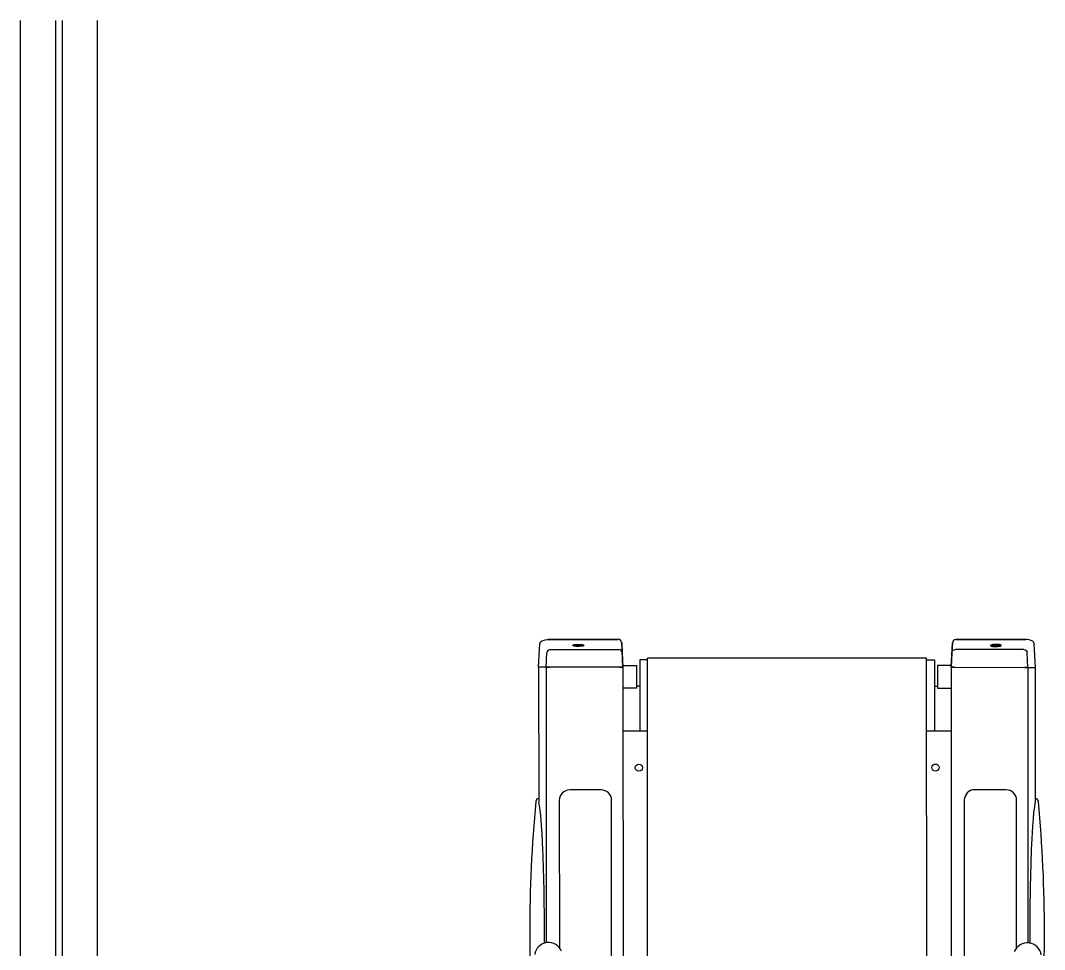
# Model space of a CAD drawing. Header units: millimetres. Extents: x 526420 to 928802, y 401925 to 509768.
# Drawn here: x 892862 to 894725, y 418498 to 420189 of the extents above; entities that cross this region are included whole.
import ezdxf

# ---------------------------------------------------------------- set-up
doc = ezdxf.new("R2010")
doc.units = ezdxf.units.MM
doc.header["$LTSCALE"] = 3000
doc.header["$MEASUREMENT"] = 0
doc.layers.get('0').update_dxf_attribs({"linetype": 'CONTINUOUS'})
doc.layers.add('D-GJG', color=7, linetype='CONTINUOUS')

msp = doc.modelspace()

# ---------------------------------------------------------------- linework, layer by layer
at = {"color": 0}
for p, q in [((893811.1, 419060.5), (893814.6, 419061.7)), ((893814.6, 419061.7), (893816.8, 419062.3)), ((893816.8, 419062.3), (893820, 419062.8)), ((893820, 419062.8), (893822.2, 419062.9)), ((893826.7, 419062.9), (893822.2, 419062.9)), ((893822.2, 419062.9), (893949.4, 419062.9)), ((893949.4, 419062.9), (893826.7, 419062.9)), ((894563.7, 419062.8), (894686.5, 419062.7)), ((894691, 419062.7), (894563.7, 419062.8)), ((894686.5, 419062.7), (894691, 419062.7)), ((894693.2, 419062.6), (894691, 419062.7)), ((894696.4, 419062.1), (894693.2, 419062.6)), ((894698.6, 419061.5), (894696.4, 419062.1)), ((894702.1, 419060.4), (894698.6, 419061.5)), ((893804.7, 419012.1), (893806.9, 419054.8)), ((893806.9, 419054.8), (893807.4, 419056.8)), ((893807.4, 419056.8), (893808.3, 419058.4)), ((893808.3, 419058.4), (893809.7, 419059.7)), ((893809.7, 419059.7), (893811.1, 419060.5)), ((893825.9, 419044.4), (893950.4, 419044.4)), ((893866.8, 419052.2), (893867.8, 419052.9)), ((893866.9, 419051.5), (893866.8, 419052.2)), ((893868.1, 419050.9), (893866.9, 419051.5)), ((893867.8, 419052.9), (893870, 419053.4)), ((893870.2, 419050.3), (893868.1, 419050.9)), ((893868.8, 419051.2), (893868.4, 419050.8)), ((893870.3, 419051.8), (893868.8, 419051.2)), ((893870, 419053.4), (893872.8, 419053.8)), ((893873, 419049.9), (893870.2, 419050.3)), ((893872.4, 419052.2), (893870.3, 419051.8)), ((893875, 419052.4), (893872.4, 419052.2)), ((893872.8, 419053.8), (893876.1, 419053.9)), ((893876.2, 419049.8), (893873, 419049.9)), ((893877.8, 419052.4), (893875, 419052.4)), ((893876.1, 419053.9), (893879.4, 419053.8)), ((893879.5, 419049.9), (893876.2, 419049.8)), ((893880.5, 419052.3), (893877.8, 419052.4)), ((893879.4, 419053.8), (893882.4, 419053.6)), ((893882.6, 419050.2), (893879.5, 419049.9)), ((893882.8, 419051.9), (893880.5, 419052.3)), ((893882.4, 419053.6), (893883.9, 419053.3)), ((893885, 419050.8), (893882.6, 419050.2)), ((893884, 419051.5), (893882.8, 419051.9)), ((893883.9, 419053.3), (893885.8, 419052.8)), ((893885, 419050.9), (893884, 419051.5)), ((893885.2, 419050.8), (893885, 419050.8)), ((893886.4, 419051.4), (893885.2, 419050.8)), ((893885.8, 419052.8), (893886.7, 419052.1)), ((893886.7, 419052.1), (893886.4, 419051.4)), ((893955.8, 419056.9), (893956.7, 419038.7)), ((893958.1, 419012.1), (893955.8, 419056.9)), ((894555, 419012), (894557.4, 419056.8)), ((894557.4, 419056.8), (894556.4, 419038.5)), ((894687.3, 419044.3), (894562.8, 419044.3)), ((894627.4, 419052.6), (894626.5, 419052)), ((894626.5, 419052), (894626.8, 419051.3)), ((894626.8, 419051.3), (894628, 419050.7)), ((894629.3, 419053.2), (894627.4, 419052.6)), ((894628, 419050.7), (894628.2, 419050.6)), ((894628.2, 419050.8), (894629.2, 419051.4)), ((894628.2, 419050.6), (894630.6, 419050.1)), ((894629.2, 419051.4), (894630.4, 419051.7)), ((894630.8, 419053.4), (894629.3, 419053.2)), ((894630.4, 419051.7), (894632.7, 419052.1)), ((894630.6, 419050.1), (894633.6, 419049.7)), ((894633.8, 419053.7), (894630.8, 419053.4)), ((894632.7, 419052.1), (894635.4, 419052.3)), ((894633.6, 419049.7), (894636.9, 419049.6)), ((894637.1, 419053.7), (894633.8, 419053.7)), ((894635.4, 419052.3), (894638.2, 419052.3)), ((894636.9, 419049.6), (894640.1, 419049.8)), ((894640.3, 419053.6), (894637.1, 419053.7)), ((894638.2, 419052.3), (894640.8, 419052)), ((894640.1, 419049.8), (894642.9, 419050.2)), ((894643.2, 419053.3), (894640.3, 419053.6)), ((894640.8, 419052), (894642.9, 419051.6)), ((894642.9, 419051.6), (894644.4, 419051.1)), ((894642.9, 419050.2), (894645.1, 419050.7)), ((894645.3, 419052.7), (894643.2, 419053.3)), ((894644.4, 419051.1), (894644.8, 419050.6)), ((894645.1, 419050.7), (894646.3, 419051.4)), ((894646.4, 419052.1), (894645.3, 419052.7)), ((894646.3, 419051.4), (894646.4, 419052.1)), ((894703.5, 419059.5), (894702.1, 419060.4)), ((894704.9, 419058.2), (894703.5, 419059.5)), ((894705.8, 419056.6), (894704.9, 419058.2)), ((894706.3, 419054.6), (894705.8, 419056.6)), ((894708.5, 419011.9), (894706.3, 419054.6)), ((893818.6, 419012.1), (893819.7, 419038.6)), ((893956.7, 419038.7), (893958.1, 419012.1)), ((894002.6, 419025.7), (893988.6, 419025.6)), ((893988.6, 419025.6), (893988.6, 418895.9)), ((894510.6, 419028.9), (894002.6, 419028.8)), ((894002.8, 417807.3), (894002.6, 419028.8)), ((894510.8, 417806.3), (894510.6, 419028.9)), ((894510.6, 419025.6), (894524.5, 419025.5)), ((894524.6, 419025.7), (894524.6, 418895.9)), ((894556.4, 419038.5), (894555, 419012)), ((894694.6, 419011.9), (894693.5, 419038.4)), ((893804.7, 419012.1), (893804.8, 418768.8)), ((893804.8, 419012.1), (893804.7, 419012.1)), ((893804.7, 419012.1), (893804.7, 419012.1)), ((893805, 419012.1), (893804.7, 419012.1)), ((893818.6, 419012.1), (893804.8, 419012.1)), ((893818.6, 419012.1), (893818.7, 418511)), ((893824.8, 419012.1), (893818.6, 419012.1)), ((893818.6, 419012.1), (893821.1, 419012.1)), ((893821.1, 419012.1), (893824.8, 419012.1)), ((893951.8, 419012.1), (893824.8, 419012.1)), ((893951.8, 419012.1), (893958.1, 419012.1)), ((893958.1, 419012.1), (893951.8, 419012.1)), ((893958, 419015.4), (893982.9, 419015.4)), ((893958.1, 419012.1), (893958.4, 417818.4)), ((893982.9, 419015.4), (893982.9, 418974.1)), ((894530.3, 419015.3), (894530.2, 418974)), ((894555.2, 419015.2), (894530.3, 419015.3)), ((894555, 419012.2), (894555.3, 417817.7)), ((894555, 419012), (894561.4, 419012)), ((894561.4, 419012), (894555, 419012)), ((894561.4, 419012), (894688.4, 419011.9)), ((894688.4, 419011.9), (894694.6, 419011.9)), ((894692.1, 419011.9), (894688.4, 419011.9)), ((894694.6, 419011.9), (894692.1, 419011.9)), ((894694.6, 419012.3), (894694.7, 418510.8)), ((894694.6, 419011.9), (894708.4, 419011.9)), ((894708.1, 419011.9), (894708.5, 419011.9)), ((894708.4, 419011.9), (894708.5, 419011.9)), ((894708.5, 418769), (894708.5, 419012.3)), ((894708.5, 419011.9), (894708.5, 419011.9)), ((893982.9, 418974.1), (893958.1, 418974.1)), ((893988.6, 418977.8), (893982.9, 418977.8)), ((894524.5, 418977.7), (894530.2, 418977.7)), ((894530.2, 418974), (894555, 418974)), ((894002.6, 418895.9), (893958.2, 418895.9)), ((894555.1, 418895.9), (894510.6, 418895.9)), ((893918.6, 418788.9), (893861.4, 418788.9)), ((893918.6, 418788.9), (893861.4, 418788.9)), ((894655.2, 418789.2), (894598, 418789.2)), ((894655.2, 418789.2), (894598, 418789.2)), ((893804.8, 418769.1), (893804.8, 418768.5)), ((893804.8, 418768.5), (893805.1, 418767.4)), ((893806.5, 418760.2), (893805.1, 418767.4)), ((893842.3, 418770), (893842.4, 418502)), ((893937.7, 417821), (893937.5, 418770)), ((894578.9, 418770.2), (894579.3, 417820.7)), ((894674.2, 418501.7), (894674.1, 418770.2)), ((894707.3, 418763.4), (894706.5, 418758.7)), ((894708.2, 418767.6), (894707.3, 418763.4)), ((894708.2, 418767.6), (894708.4, 418768.7)), ((894708.4, 418768.7), (894708.5, 418769.3)), ((893807.6, 418751.8), (893806.5, 418760.2)), ((893808.7, 418741.8), (893807.6, 418751.8)), ((894705.2, 418747.5), (894704.2, 418737)), ((894706.5, 418758.7), (894705.2, 418747.5)), ((893810.1, 418724.4), (893808.7, 418741.8)), ((894704.2, 418737), (894703.1, 418722.4)), ((893811.1, 418708.8), (893810.1, 418724.4)), ((893811.9, 418693), (893811.1, 418708.8)), ((894702.4, 418711.5), (894701.7, 418700.3)), ((894703.1, 418722.4), (894702.4, 418711.5)), ((893812.9, 418668.9), (893811.9, 418693)), ((894701.7, 418700.3), (894700.8, 418680.7)), ((894700.8, 418680.7), (894699.9, 418654.7)), ((893813.7, 418644.7), (893812.9, 418668.9)), ((894699.9, 418654.7), (894699.3, 418633.8)), ((893814.2, 418628.4), (893813.7, 418644.7)), ((894699.3, 418633.8), (894698.8, 418612.7)), ((893814.7, 418604.1), (893814.2, 418628.4)), ((893814.9, 418592), (893814.7, 418604.1)), ((894698.6, 418602.2), (894698.3, 418581.1)), ((894698.8, 418612.7), (894698.6, 418602.2)), ((893815, 418580), (893814.9, 418592)), ((893815.1, 418567.8), (893815, 418580)), ((894698.3, 418581.1), (894698.2, 418560)), ((893815.2, 418555.7), (893815.1, 418567.8)), ((894698.2, 418560), (894698.1, 418549.2)), ((893815.3, 418543.6), (893815.2, 418555.7)), ((893815.3, 418531.5), (893815.3, 418543.6)), ((894698.1, 418549.2), (894698.1, 418527.7)), ((893815.3, 418510.1), (893815.3, 418531.5)), ((894698.1, 418527.7), (894698.1, 418515.5)), ((894698.1, 418515.5), (894698.1, 418510.1))]:
    msp.add_line(p, q, dxfattribs=at)
for centre in [(893987.1, 418829.4), (894526.6, 418829.5)]:
    msp.add_circle(centre, 6.48, dxfattribs=at)
for centre, radius, start, end in [((893949.4, 419056.6), 6.35, 3.0121, 90.0121), ((893949.4, 419056.6), 6.35, 3.0121, 90.0121), ((894563.7, 419056.4), 6.35, 89.9651, 176.9651), ((894563.7, 419056.4), 6.35, 89.9651, 176.9651), ((893861.3, 418769.9), 19, 89.8392, 179.8385), ((893861.3, 418769.9), 19, 89.8392, 179.8385), ((893918.6, 418770), 18.9, 0.0128, 89.999), ((893918.6, 418770), 18.9, 0.0128, 89.999), ((894597.9, 418770.2), 19, 89.8392, 179.8385), ((894597.9, 418770.2), 19, 89.8392, 179.8385), ((894655.2, 418770.2), 18.9, 0.0128, 89.999), ((894655.2, 418770.2), 18.9, 0.0128, 89.999), ((896338.1, 418530), 2549.6, 174.6536, 185.3705), ((893805.8, 418767), 6.35, 99.6788, 174.6568), ((894707.5, 418767.2), 6.35, 5.3674, 80.3453), ((892179.1, 418529.1), 2545.9, 354.6458, 5.3784), ((893822.8, 418485.9), 25.4, 21.4446, 172.4896), ((894693.7, 418485.4), 25.4, 7.4446, 158.4896)]:
    msp.add_arc(centre, radius, start, end, dxfattribs=at)
for centre, major_axis, ratio, start_param, end_param in [((893825.9, 419038.3), (5.27, 3.54), 0.951515, 1.002866, 2.473538), ((893950.4, 419038.3), (6.34, 0.33), 0.965704, 0, 1.520229)]:
    msp.add_ellipse(centre, major_axis=major_axis, ratio=ratio, start_param=start_param, end_param=end_param, dxfattribs=at)
at = {"color": 0, "extrusion": (0, 0, -1)}
for centre, major_axis, ratio, start_param, end_param in [((894562.8, 419038.2), (-6.34, 0.34), 0.965704, 0, 1.520229), ((894687.2, 419038.1), (-5.27, 3.54), 0.951515, 1.002866, 2.473538)]:
    msp.add_ellipse(centre, major_axis=major_axis, ratio=ratio, start_param=start_param, end_param=end_param, dxfattribs=at)
at = {"layer": 'D-GJG', "color": 0, "ltscale": 2}
for p, q in [((892862.2, 416909), (892862.2, 420189.1)), ((892926.3, 416909), (892926.3, 420189.1)), ((892938.3, 416909), (892938.3, 420189.1)), ((893002.2, 416909), (893002.3, 420189.1))]:
    msp.add_line(p, q, dxfattribs=at)

doc.saveas('drawing.dxf')
